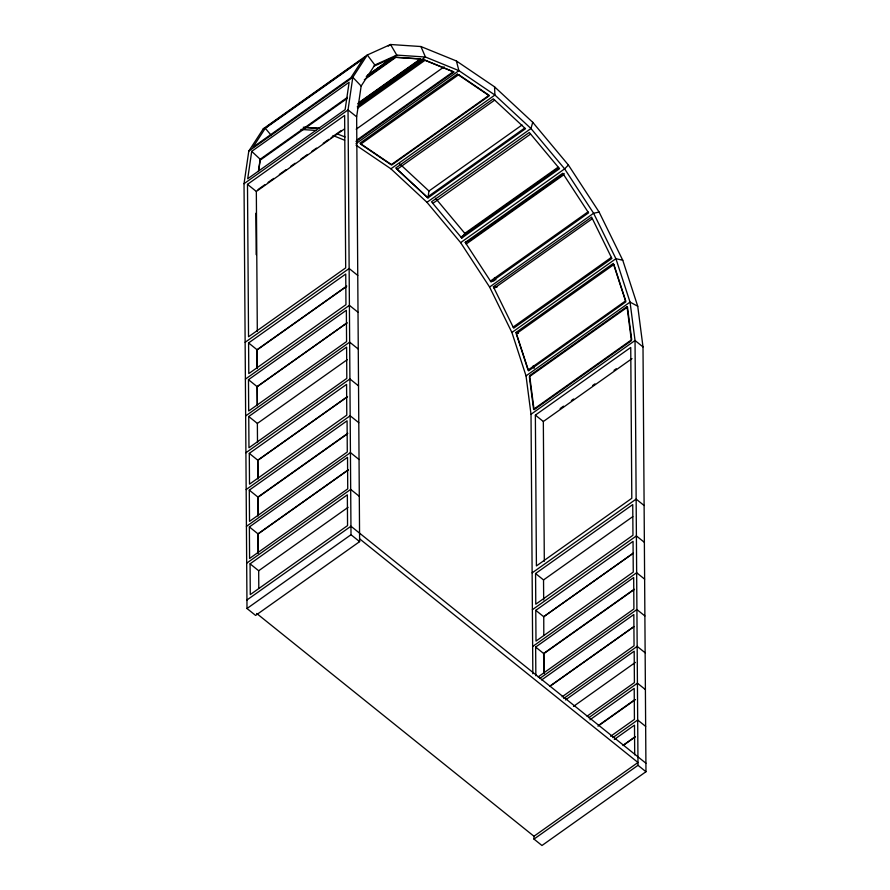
<?xml version="1.0" encoding="UTF-8"?>
<svg xmlns="http://www.w3.org/2000/svg" width="890" height="890" viewBox="0 0 890 890"><rect width="100%" height="100%" fill="white"/><g stroke="black" fill="none" stroke-linecap="round" stroke-linejoin="round"><path stroke-width="1.33" d="M645.973 771.719L637.997 765.311L635.037 340.503L630.042 302.111L615.913 258.701L593.608 213.255L564.627 168.855L530.963 128.527L494.907 95.03L458.917 70.644L425.442 57.027L396.762 55.102L374.835 65.003L361.151 86.063L356.645 116.835L359.616 541.643L255.608 615.424L246.997 608.504L244.027 183.696L248.799 151.089L263.295 128.772L367.303 54.991L390.532 44.5L420.926 46.536L456.392 60.976L494.54 86.82L532.743 122.308L568.41 165.039L599.115 212.076L622.755 260.236L637.73 306.227L643.003 346.911L645.973 771.719L541.966 845.5L533.989 839.092L533.967 836.255L256.665 613.466M251.714 151.367L247.709 178.745L345.12 109.648L349.125 82.269L251.714 151.367L260.18 159.232L258.389 171.559M258.645 170.769L260.203 160.133L347.122 98.478M427.945 197.936L525.5 128.739L493.294 98.823L395.739 168.021L427.945 197.936L428.958 191.016L522.029 125.001M532.743 122.308L530.963 128.527L426.955 202.308L390.899 168.811L356.056 145.204M265.298 128.26L252.971 147.217L350.805 77.831L363.131 58.862L265.298 128.26L271.428 135.603M461.765 238.053L559.532 168.7L529.272 132.465L431.505 201.808L461.765 238.053L464.814 233.358L558.086 167.198M568.41 165.039L564.627 168.855L460.62 242.636L426.955 202.308M268.346 125.657L287.414 112.14M289.651 110.549L361.418 59.641M363.654 58.05L365.901 56.459M388.274 46.102L390.532 44.5L396.762 55.102L366.235 76.751M248.799 151.089L352.807 77.308L367.303 54.991L374.835 65.003M373.5 66.394L392.234 57.972L367.57 75.472M367.125 75.672L391.956 58.061M366.758 77.274L394.926 57.305L420.881 59.04L357.791 103.796M364.333 79.744L396.005 57.271L420.458 58.907L358.358 102.962M260.18 159.232L347.4 97.366M244.027 183.696L348.034 109.926L352.807 77.308L361.151 86.063M358.737 104.33L425.442 57.027L420.926 46.536M247.487 184.352L344.63 115.444L345.687 267.868L248.544 336.776L247.487 184.352L256.331 191.461L257.31 331.414M357.257 106.833L423.762 59.652L454.111 72.001L356.033 141.566M357.524 108.157L425.02 60.286L453.188 71.745L356.456 140.364M257.966 189.603L264.719 184.809M268.09 182.417L273.719 178.423M279.349 174.44L286.102 169.645M290.596 166.452L295.102 163.259M300.731 159.277L307.473 154.482M311.978 151.289L316.484 148.096M323.226 143.312L328.855 139.318M331.102 137.727L341.237 130.541M256.331 191.461L344.441 128.961M356.178 129.206L444.099 66.839M356.033 143.613L458.917 70.644L456.392 60.976M390.899 168.811L494.907 95.03L494.562 86.842M494.673 100.136L397.151 169.311L427.189 197.202L524.711 128.038M432.907 203.354L530.54 134.101M245.139 342.294L349.147 268.513L357.758 275.433M248.588 342.939L345.743 274.031L345.954 304.68L248.799 373.6L248.588 342.939L257.199 349.859L257.321 368.527M346.777 286.068L256.91 349.803L257.032 367.425M257.199 349.859L346.444 286.558M245.395 379.107L349.403 305.337L358.014 312.257M248.477 379.685L346.355 310.265L346.577 341.571L248.699 410.991L248.477 379.685L257.088 386.605L257.221 405.662M461.042 237.063L558.675 167.81M257.088 386.605L347.089 322.77M346.855 323.092L257.266 386.638L257.388 405.506M465.236 242.414L562.736 173.261L588.579 212.855L491.08 282.008L465.236 242.414L470.087 240.222L564.182 173.483M466.204 244.016L563.815 174.785M245.651 415.93L349.659 342.149L358.27 349.069M248.755 416.509L346.599 347.111L346.811 378.384L248.966 447.781L248.755 416.509L257.366 423.429L257.499 442.464M257.366 423.429L347.334 359.616M245.907 452.743L349.915 378.962L358.525 385.882M490.401 281.107L588.023 211.864M249.289 453.377L346.577 384.38L346.789 415.141L249.512 484.149L249.289 453.377L257.9 460.297L258.033 479.031M532.832 673.786L531.019 414.284L526.034 375.88L511.906 332.482L489.589 287.036L593.608 213.255L599.115 212.076M493.36 286.769L591.594 217.093L611.908 258.478L513.686 328.154L493.36 286.769L497.132 287.025M494.139 288.349L592.362 218.673M347.534 396.528L257.688 460.264L257.811 477.863M257.9 460.297L347.267 396.918M246.163 489.556L350.171 415.786L358.781 422.705M249.3 490.145L347.078 420.803L347.289 452.009L249.523 521.362L249.3 490.145L257.911 497.065L258.044 516.067M257.911 497.065L347.823 433.297M347.445 433.875L258.256 497.132L258.389 515.21M513.141 327.064L611.374 257.388M511.906 332.482L615.913 258.701L622.755 260.236M516.044 332.426L613.299 263.429L625.815 301.877L528.56 370.863L516.044 332.426L518.47 333.416M246.419 526.379L350.426 452.598L359.048 459.518M249.367 526.936L347.523 457.315L347.734 488.866L249.589 558.475L249.367 526.936L257.978 533.844L258.111 553.057M257.978 533.844L348.235 469.831M348.057 470.143L258.189 533.889L258.322 552.868M246.675 563.192L350.693 489.411L359.304 496.331M250.068 563.826L347.345 494.829L347.556 525.601L250.279 594.598L250.068 563.826L258.679 570.746L258.801 588.134M526.034 375.88L630.042 302.111L637.73 306.227M258.679 570.746L348.034 507.367M246.931 600.005L350.949 526.235L645.918 763.231M246.997 608.504L351.005 534.734L348.034 109.926L356.645 116.835M531.019 414.284L635.037 340.503L643.003 346.911M535.368 415.107L630.743 347.445L631.8 498.289L536.414 565.94L535.368 415.107L543.334 421.504L544.313 561.279M560.144 408.555L563.515 406.163M571.369 400.589L573.616 398.998M592.707 385.459L594.954 383.868M614.033 370.329L616.281 368.738M543.334 421.504L631.989 358.637M532.131 572.882L636.139 499.101L644.115 505.509M535.569 573.527L632.745 504.597L632.957 535.268L535.78 604.199L535.569 573.527L543.534 579.935L543.679 599.949M543.534 579.935L632.812 516.612M532.387 609.694L636.394 535.925L644.371 542.322M535.78 610.34L633.046 541.343L633.257 572.103L535.991 641.089L535.78 610.34L543.757 616.737L543.801 635.538M633.179 553.235L543.668 616.726L633.102 553.369M532.643 646.518L636.65 572.737L644.627 579.145M535.847 675.788L535.647 647.075L633.68 577.543L633.902 608.982L538.127 676.923M543.757 672.629L543.623 653.482L633.769 589.547M634.526 589.325L543.979 653.549L544.113 673.652M539.685 678.514L636.906 609.55L644.883 615.958M541.632 679.927L633.836 614.534L634.047 645.784L562.091 696.826M549.608 686.335L633.936 626.527M549.864 686.346L633.669 626.905M563.682 698.494L637.162 646.374L645.139 652.782M565.462 699.941L634.181 651.191L634.403 682.619L587.089 716.183M573.483 706.404L635.404 662.394M588.813 717.674L637.429 683.186L645.395 689.594M589.97 719.765L634.203 688.393L634.425 719.387L610.607 736.286M598.492 725.439L634.659 699.785M597.947 726.173L635.382 699.629M612.81 737.643L637.685 719.999L645.662 726.407M614.3 739.479L634.492 725.15L634.703 754.865M623.401 745.086L634.615 737.131M623.044 745.553L635.471 736.731M533.967 836.255L637.974 762.485L359.593 538.817M533.989 839.092L637.997 765.311M263.295 128.772L266.956 127.114M492.292 281.463L494.718 280.372M303.29 127.259L319.588 128.349M304.525 127.437L319.454 128.438M300.942 129.428L315.961 130.429M337.065 133.845L345.086 136.993M333.016 135.514L344.597 140.231M535.647 647.075L543.623 653.482M351.005 534.734L359.616 541.643M399.766 163.893L428.958 191.016M435.444 198.181L464.814 233.358M494.451 277.558L495.93 279.827M460.62 242.636L489.589 287.036M533.232 365.768L534.089 368.404M255.875 213.266L256.164 254.64M457.293 74.137L359.905 143.212L391.9 164.895L489.278 95.82L457.293 74.137M458.695 74.671L360.717 144.18L391.122 164.772L489.099 95.275L458.695 74.671M613.889 264.541L516.267 333.783L528.07 370.051L625.692 300.809L613.889 264.541M626.994 306.572L529.639 375.625L534.067 409.734L631.422 340.681L626.994 306.572M627.483 307.106L529.361 376.704L533.588 409.289L631.711 339.68L627.483 307.106"/></g></svg>
